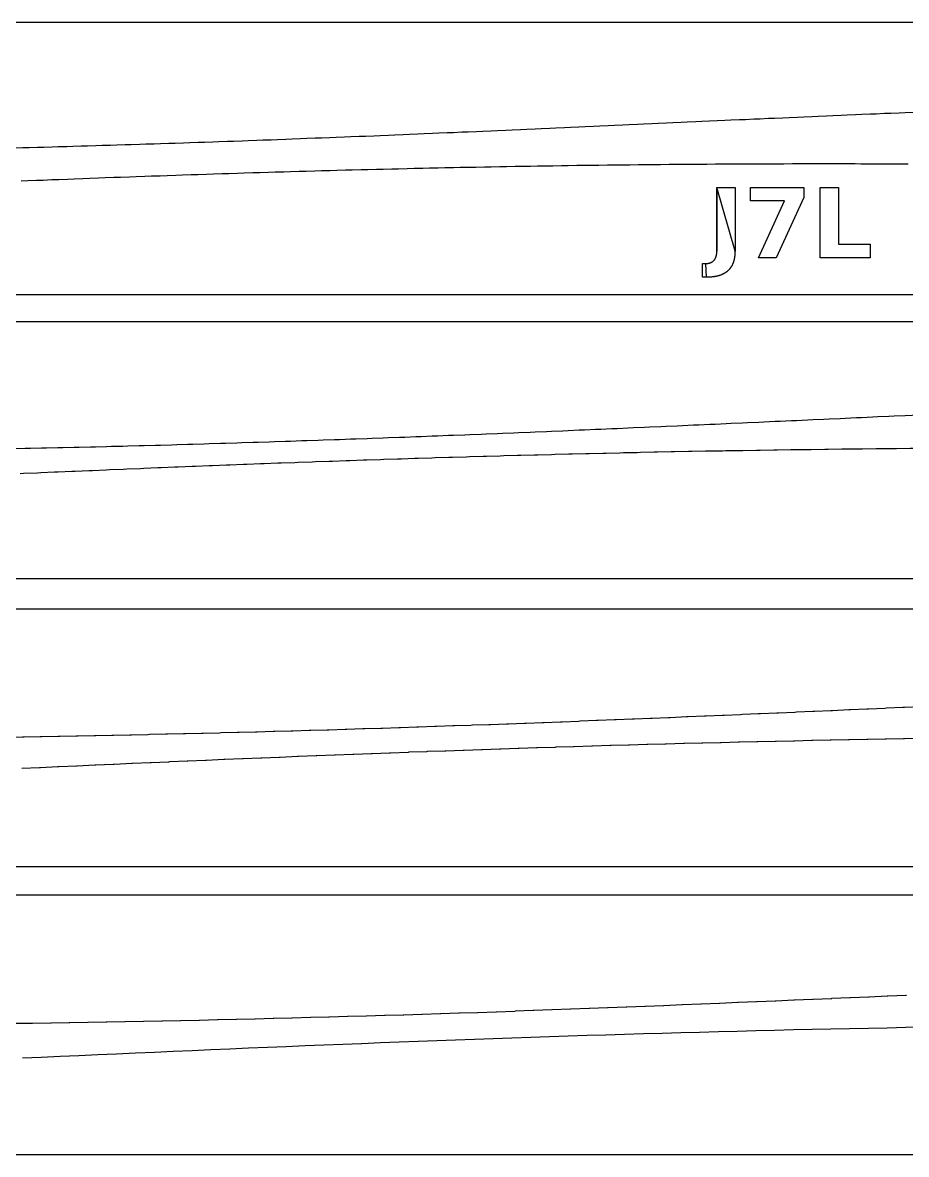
# Model space of a CAD drawing. Extents: x 27 to 271, y 44 to 138.
# Drawn here: x 80.66 to 119.34, y 43.66 to 93.19 of the extents above; entities that cross this region are included whole.
import ezdxf

# ---------------------------------------------------------------- set-up
doc = ezdxf.new("R2010")
doc.units = 0
doc.layers.add('jig_layer', color=7, linetype='CONTINUOUS')
doc.layers.add('jig_number_layer', color=7, linetype='CONTINUOUS')

msp = doc.modelspace()

# ---------------------------------------------------------------- linework, layer by layer
at = {"layer": 'jig_layer', "color": 7}
for points in [[(135.295888, 89.640836), (135.55439, 89.63584), (135.903586, 89.633865), (136.160691, 89.626837), (136.507787, 89.62283), (136.763486, 89.613827), (137.107989, 89.607816), (137.361687, 89.596837), (137.703286, 89.587834), (137.954687, 89.57584), (138.29229, 89.563845), (138.540789, 89.549847), (138.872889, 89.534861), (139.117189, 89.517871), (139.442088, 89.500882), (139.681088, 89.480872), (139.995789, 89.459875), (140.04929, 89.454879), (140.289288, 89.459875), (140.289288, 91.194878), (144.609289, 91.194878), (144.609289, 93.194877), (27.741191, 93.194877), (27.741191, 88.161878)], [(80.306788, 87.718871), (80.674588, 87.727874), (80.945488, 87.734873), (81.312089, 87.743876), (81.582988, 87.751863), (81.951988, 87.761854), (82.222989, 87.769841), (82.590888, 87.778872), (82.861887, 87.787875), (83.229789, 87.797865), (83.500889, 87.805852), (83.868887, 87.815843), (84.140088, 87.824846), (84.508089, 87.835852), (84.779287, 87.844855), (85.147288, 87.854846), (85.418388, 87.863849), (85.786488, 87.874855), (86.057588, 87.883858), (86.425789, 87.895853), (86.696889, 87.904856), (87.065189, 87.915862), (87.336387, 87.925853), (87.704687, 87.937847), (87.975988, 87.94685), (88.344288, 87.958845), (88.615588, 87.968835), (88.983987, 87.98083), (89.255388, 87.990821), (89.623889, 88.003859), (89.895386, 88.013822), (90.264087, 88.025816), (90.535687, 88.036823), (90.904489, 88.049833), (91.176088, 88.059824), (91.544888, 88.072834), (91.816589, 88.083841), (92.185487, 88.096851), (92.457188, 88.107858), (92.826188, 88.120869), (93.097988, 88.131875), (93.466988, 88.145873), (93.738886, 88.15688), (94.108087, 88.170878), (94.380087, 88.181885), (94.749389, 88.195883), (95.021487, 88.207878), (95.390987, 88.221876), (95.663187, 88.232883), (96.032788, 88.247869), (96.304989, 88.258875), (96.674689, 88.273861), (96.946988, 88.285856), (97.316688, 88.299854), (97.589089, 88.311848), (97.958789, 88.326863), (98.231187, 88.338829), (98.600788, 88.353815), (98.873189, 88.365837), (99.242586, 88.380823), (99.514889, 88.392846), (99.884286, 88.408848), (100.156388, 88.420843), (100.525588, 88.435829), (100.797589, 88.447823), (101.166687, 88.463825), (101.438687, 88.475819), (101.807687, 88.491821), (102.079487, 88.503816), (102.448287, 88.519818), (102.719988, 88.531812), (103.088688, 88.547814), (103.360291, 88.559809), (103.728887, 88.575811), (104.00039, 88.588821), (104.368786, 88.604823), (104.640185, 88.616818), (105.008491, 88.633807), (105.279788, 88.645802), (105.64799, 88.661804), (105.919188, 88.674814), (106.28709, 88.690816), (106.558187, 88.702811), (106.925991, 88.719801), (107.196989, 88.731795), (107.564586, 88.748785), (107.83539, 88.760779), (108.202885, 88.776781), (108.473686, 88.789792), (108.841088, 88.805794), (109.111689, 88.818804), (109.478987, 88.834806), (109.749587, 88.847817), (110.116691, 88.863819), (110.387288, 88.875813), (111.391285, 88.921818), (111.661586, 88.933813), (112.028089, 88.949815), (112.298189, 88.961809), (112.664686, 88.978799), (112.934688, 88.989805), (113.300888, 89.006795), (113.570789, 89.01879), (113.936986, 89.034792), (114.206889, 89.046786), (114.57309, 89.062788), (114.842888, 89.074783), (115.208789, 89.090785), (115.478391, 89.101791), (115.844089, 89.118781), (116.113687, 89.129788), (116.47919, 89.14579), (116.748588, 89.156796), (117.113888, 89.172798), (117.38319, 89.183805), (117.74849, 89.199807), (118.017685, 89.209798), (118.38279, 89.2258), (118.651985, 89.23579), (119.016887, 89.251792), (119.285789, 89.261783), (119.65049, 89.277785)], [(110.978899, 86.996196), (110.599003, 86.993092), (110.305099, 86.991963), (109.925702, 86.988491), (109.631697, 86.98708), (109.251902, 86.98327), (108.957999, 86.981577), (108.578201, 86.9774), (108.284196, 86.975425), (107.904497, 86.970909), (107.610495, 86.968651), (107.2307, 86.963797), (106.936802, 86.961257), (106.557098, 86.956121), (106.263101, 86.953298), (105.883298, 86.94788), (105.589203, 86.944888), (105.2093, 86.939187), (104.915202, 86.935885), (104.5353, 86.929789), (104.2411, 86.92629), (103.861102, 86.919883), (103.566903, 86.916073), (103.186902, 86.909385), (102.8926, 86.905377), (102.512498, 86.898265), (102.218199, 86.893975), (101.8381, 86.886468), (101.543699, 86.881981), (101.163498, 86.874191), (100.8692, 86.869394), (100.4889, 86.861407), (100.194598, 86.856299), (99.814298, 86.848001), (99.519898, 86.842695), (99.139598, 86.834088), (98.845099, 86.8285), (98.464697, 86.81961), (98.170198, 86.813796), (97.7898, 86.804595), (97.495199, 86.798499), (97.114699, 86.788904), (96.820098, 86.78261), (96.439598, 86.772704), (96.145, 86.7661), (95.7645, 86.755912), (95.469899, 86.748998), (95.089399, 86.738499), (94.794699, 86.7315), (94.413999, 86.720691), (94.120298, 86.713381), (93.739699, 86.702375), (93.4441, 86.694783), (93.0633, 86.683494), (92.768598, 86.675705), (92.3879, 86.664105), (92.093099, 86.656005), (91.712299, 86.644209), (91.4174, 86.635911), (91.036498, 86.623804), (90.741698, 86.615309), (90.360698, 86.602919), (90.065798, 86.594312), (89.6849, 86.581499), (89.390099, 86.572806), (89.009099, 86.559796), (88.714199, 86.550793), (88.333199, 86.537585), (88.038198, 86.528385), (87.657099, 86.514979), (87.362098, 86.505666), (86.980897, 86.491978), (86.685899, 86.482467), (86.304699, 86.468553), (86.0095, 86.458845), (85.628299, 86.444649), (85.332999, 86.434856), (84.951598, 86.42035), (84.656199, 86.410359), (84.274598, 86.395655), (83.9791, 86.385467), (83.597499, 86.370453), (83.3021, 86.360152), (82.9204, 86.34494), (82.624797, 86.334441), (82.243097, 86.319032), (81.947498, 86.308336), (81.565699, 86.292729), (81.269998, 86.281835), (80.887999, 86.266144), (80.592199, 86.255052)], [(111.272501, 86.997198), (110.978899, 86.996069)], [(111.652502, 86.999896), (111.272501, 86.997074)], [(111.946495, 87.000593), (111.652502, 87.000029)], [(112.325497, 87.003), (111.946495, 87.00046)], [(112.619499, 87.003398), (112.325497, 87.003116)], [(113.293502, 87.005699), (112.9995, 87.005498), (112.619499, 87.003523)], [(119.415495, 86.999552), (119.1255, 87.001527), (118.733502, 87.002656), (118.449499, 87.00435), (118.388503, 87.004558), (118.041496, 87.005123), (117.7745, 87.006534), (117.715501, 87.006723), (117.3505, 87.006921), (117.098501, 87.008049), (117.041498, 87.008326), (116.661497, 87.008224), (116.367495, 87.009353), (115.987503, 87.008789), (115.694502, 87.009636), (115.314501, 87.008789), (115.020499, 87.009353), (114.640498, 87.008224), (114.346496, 87.008507), (113.9675, 87.007096), (113.673501, 87.00711), (113.293502, 87.005416)], [(27.122401, 81.293989), (150.656502, 81.293989), (150.656502, 86.299389)], [(157.391631, 80.096554), (27.19053, 80.096554), (27.19053, 75.118956)], [(80.289527, 74.554861), (80.779329, 74.565557), (81.000727, 74.569565), (81.490628, 74.580572), (81.712029, 74.584777), (82.202028, 74.596291), (82.423528, 74.600694), (82.913528, 74.612604), (83.135027, 74.617091), (83.625227, 74.629481), (83.846628, 74.634194), (84.336927, 74.646979), (84.558327, 74.651974), (85.048527, 74.665069), (85.269928, 74.670262), (85.760227, 74.683752), (85.981828, 74.689058), (86.472127, 74.702943), (86.692929, 74.708334), (87.183327, 74.722642), (87.405529, 74.728343), (87.896028, 74.742934), (88.117629, 74.74872), (88.608027, 74.763734), (88.829628, 74.769745), (89.320229, 74.785042), (89.541929, 74.791251), (90.032628, 74.806942), (90.254226, 74.813236), (90.745028, 74.829351), (90.966727, 74.835729), (91.457427, 74.852126), (91.679127, 74.85873), (92.169827, 74.875522), (92.391628, 74.882211), (92.882328, 74.899313), (93.104228, 74.906228), (93.595026, 74.923528), (93.816828, 74.930527), (94.307827, 74.948223), (94.529727, 74.955335), (95.020728, 74.97334), (95.242628, 74.980537), (95.733828, 74.998825), (95.955826, 75.006247), (96.447127, 75.024846), (96.669228, 75.032438), (97.160726, 75.051347), (97.382928, 75.059051), (97.874528, 75.078242), (98.096629, 75.086032), (98.588328, 75.105533), (98.810527, 75.113435), (99.302327, 75.133332), (99.524526, 75.141319), (100.016429, 75.161413), (100.238727, 75.169626), (100.730829, 75.189918), (100.953229, 75.198215), (101.445427, 75.218704), (101.667928, 75.227115), (102.160228, 75.24783), (102.382828, 75.256296), (102.875427, 75.277096), (103.09803, 75.285789), (103.590731, 75.306786), (103.813429, 75.315478), (104.306229, 75.336673), (104.52893, 75.345563), (105.021829, 75.366956), (105.244626, 75.375959), (105.73753, 75.397549), (105.960229, 75.406636), (106.453028, 75.428452), (106.675628, 75.437539), (107.16823, 75.459468), (107.39083, 75.468669), (107.883226, 75.490569), (108.105629, 75.499882), (108.597929, 75.521783), (108.820229, 75.531181), (109.312326, 75.553279), (109.53463, 75.56279), (110.026631, 75.585001), (110.248728, 75.594596), (110.740529, 75.616892), (110.962626, 75.626487), (111.45413, 75.648896), (111.676129, 75.658604), (112.167526, 75.681097), (112.389531, 75.690806), (112.880628, 75.713299), (113.10243, 75.723007), (113.593527, 75.745613), (113.815227, 75.755406), (114.306127, 75.777899), (114.52783, 75.787693), (115.018326, 75.810299), (115.239927, 75.820092), (115.73033, 75.842698), (115.951728, 75.852491), (116.44183, 75.874984), (116.663227, 75.88489), (117.153326, 75.907383), (117.37463, 75.917289), (117.864427, 75.939782), (118.085627, 75.949688), (118.575325, 75.971984), (118.796528, 75.981974), (119.286028, 76.004185), (120.217325, 76.046078)], [(107.551804, 74.373491), (106.952305, 74.359888), (106.804008, 74.357066), (106.204303, 74.343096), (106.056007, 74.340189), (105.456304, 74.325598), (105.307903, 74.322494), (104.708108, 74.307395), (104.559701, 74.304206), (103.959804, 74.288599), (103.8114, 74.285297), (103.211607, 74.269182), (103.063305, 74.26571), (102.463304, 74.2492), (102.314906, 74.245588), (101.714805, 74.228598), (101.566904, 74.224986), (100.966905, 74.207601), (100.818005, 74.203791), (100.217805, 74.185898), (100.069306, 74.182003), (99.469205, 74.163715), (99.320804, 74.159623), (98.720405, 74.14094), (98.571905, 74.136735), (97.971404, 74.117628), (97.822904, 74.113339), (97.222406, 74.093724), (97.073805, 74.089463), (96.473405, 74.069368), (96.324905, 74.064966), (95.724305, 74.044364), (95.575806, 74.039876), (94.975206, 74.018964), (94.826605, 74.014363), (94.225906, 73.993168), (94.077305, 73.988455), (93.476504, 73.966865), (93.327906, 73.962068), (92.727004, 73.940054), (92.578304, 73.935256), (91.977306, 73.912848), (91.828504, 73.907853), (91.227303, 73.885049), (91.078504, 73.880054), (90.477004, 73.856855), (90.328104, 73.851747), (89.726603, 73.828238), (89.577706, 73.822932), (88.976005, 73.799028), (88.827204, 73.793722), (88.225404, 73.769423), (88.076504, 73.764032), (87.474606, 73.739422), (87.325705, 73.734032), (86.723505, 73.70914), (86.574506, 73.703552), (85.972204, 73.678547), (85.823205, 73.672846), (85.220706, 73.647644), (85.071605, 73.64183), (84.468803, 73.616458), (84.319604, 73.610644), (83.716704, 73.584962), (83.567504, 73.579064), (82.964404, 73.553071), (82.815204, 73.547173), (82.212005, 73.520982), (82.062805, 73.514971), (81.459603, 73.48847), (81.310404, 73.482374), (80.707303, 73.455789), (80.558205, 73.44958)], [(109.047308, 74.40449), (108.447803, 74.39179), (108.299608, 74.38925), (107.700106, 74.376212), (107.551804, 74.37339)], [(111.289905, 74.446389), (110.690705, 74.435298), (110.542507, 74.43304), (109.943209, 74.421384), (109.794906, 74.419126), (109.195608, 74.406906), (109.047308, 74.404366)], [(115.772102, 74.512689), (115.173503, 74.504589), (115.025404, 74.503178), (114.426706, 74.494683), (114.278608, 74.49299), (113.679707, 74.484071), (113.531608, 74.482378), (112.932704, 74.472867), (112.784506, 74.471174), (112.185408, 74.460986), (112.037204, 74.45901), (111.438109, 74.448483), (111.289905, 74.446508)], [(117.265506, 74.529791), (116.666907, 74.522679), (116.518809, 74.521551), (115.920201, 74.513987), (115.772102, 74.512576)], [(118.759108, 74.54419), (118.160303, 74.538179), (118.012303, 74.537332), (117.413608, 74.530785), (117.265506, 74.529656)], [(120.251607, 74.555793), (119.653603, 74.550882), (119.5056, 74.550317), (118.907207, 74.544899), (118.759108, 74.544334)], [(37.578707, 72.065489), (37.009304, 72.080588), (36.869206, 72.082281), (36.303006, 72.10119), (36.164006, 72.10373), (35.602108, 72.126788), (35.464307, 72.1304), (34.907406, 72.157889), (34.771203, 72.162489), (34.220906, 72.194786), (34.086907, 72.200685), (33.545707, 72.238091), (33.414609, 72.245203), (32.885408, 72.288086), (32.758307, 72.296496), (32.245805, 72.345089), (32.124207, 72.354883), (31.727405, 72.398887), (31.487406, 72.394992), (31.487406, 70.868088), (27.167447, 70.868088), (27.167447, 68.868083), (164.035607, 68.868083), (164.035607, 73.817889)], [(161.830856, 64.382816), (162.489557, 64.350318), (162.558657, 64.34806), (163.209554, 64.309816), (163.277556, 64.306825), (163.917655, 64.262618), (163.984254, 64.259005), (164.610172, 64.208219), (164.674637, 64.204014), (165.280814, 64.146523), (165.342533, 64.141527), (165.922641, 64.077124), (165.980793, 64.071423), (166.031333, 64.064932), (166.271346, 64.068516), (166.271346, 65.530329), (170.591347, 65.530329), (170.591347, 67.53033), (27.057154, 67.53033), (27.057154, 62.60833)], [(106.640255, 62.69362), (107.352253, 62.72272), (107.427756, 62.725542), (108.140051, 62.754922), (108.215656, 62.757744), (108.928055, 62.787425), (109.003651, 62.790247), (109.716254, 62.820121), (109.791954, 62.823027), (110.504952, 62.853121), (110.580655, 62.856112), (111.293752, 62.886516), (111.369455, 62.889423), (112.082857, 62.920216), (112.158554, 62.923208), (112.871956, 62.954213), (112.947653, 62.957317), (113.661153, 62.988616), (113.736857, 62.99172), (114.450252, 63.023216), (114.525851, 63.026321), (115.238953, 63.057915), (115.314552, 63.061104), (116.027355, 63.092821), (116.102951, 63.095925), (116.815455, 63.127723), (116.891051, 63.130912), (117.603355, 63.162919), (117.678956, 63.166108), (118.390952, 63.198425), (118.466551, 63.201614), (119.178352, 63.234022), (119.253855, 63.237211), (119.965256, 63.269723)], [(96.417754, 62.323122), (97.128053, 62.34632), (97.203452, 62.348578), (97.913653, 62.372313), (97.989051, 62.374571), (98.699354, 62.398814), (98.774752, 62.401071), (99.485055, 62.425935), (99.560453, 62.428193), (100.270953, 62.453311), (100.346355, 62.455851)], [(100.346355, 62.455718), (101.057052, 62.481231), (101.132454, 62.483771)], [(101.132454, 62.483616), (101.843253, 62.509721), (101.918654, 62.512261)], [(101.918654, 62.51212), (102.629552, 62.538621), (102.705052, 62.541161), (103.416255, 62.568113), (103.491755, 62.570653), (104.203153, 62.598), (104.278656, 62.600823)], [(104.278656, 62.600718), (104.990155, 62.628517), (105.065757, 62.631057), (105.777453, 62.659511), (105.852956, 62.662051), (106.564755, 62.690911), (106.640255, 62.693733)], [(78.374754, 61.907324), (79.082855, 61.917427), (79.158053, 61.918274), (79.866355, 61.928914), (79.941553, 61.92976), (80.649953, 61.941106), (80.725154, 61.941952), (81.433755, 61.953918), (81.508953, 61.955047)], [(81.508953, 61.95492), (82.217554, 61.967423), (82.292754, 61.968552), (83.001454, 61.981731), (83.076754, 61.98286), (83.785555, 61.996633), (83.860753, 61.997762), (84.569754, 62.012211), (84.644952, 62.01334), (85.353954, 62.028383), (85.429254, 62.029794), (86.138252, 62.045203), (86.213453, 62.046614), (86.922554, 62.062616), (86.997853, 62.064027), (87.707154, 62.080622), (87.782454, 62.082033), (88.491754, 62.099418), (88.567054, 62.100829), (89.276552, 62.118807), (89.351855, 62.1205), (90.061353, 62.138929), (90.136653, 62.140623), (90.846154, 62.159644), (90.921355, 62.161338), (91.631053, 62.180924), (91.706353, 62.182617)], [(91.706353, 62.182722), (92.416054, 62.202816), (92.491154, 62.204791), (93.200852, 62.225309), (93.276352, 62.227285), (93.986254, 62.248395), (94.061653, 62.25037), (94.771354, 62.271989), (94.846752, 62.273964)], [(94.846752, 62.274119), (95.556753, 62.296217), (95.632154, 62.298193)], [(95.632154, 62.298317), (96.342454, 62.321008), (96.417754, 62.322983)], [(105.567627, 61.526775), (104.803025, 61.503464), (104.764225, 61.502335), (103.999326, 61.478572), (103.960526, 61.477443), (103.195428, 61.453059), (103.156628, 61.45193), (102.391424, 61.426953), (102.352625, 61.425824), (101.587526, 61.400142), (101.548726, 61.399013), (100.783525, 61.372851), (100.744726, 61.371722), (99.979525, 61.345052), (99.940725, 61.343923), (99.175324, 61.316774), (99.136525, 61.315645), (98.370923, 61.288072), (98.332123, 61.28666)], [(106.371226, 61.550581), (105.606427, 61.527777), (105.567627, 61.526648)], [(107.174625, 61.573776), (106.410026, 61.551565), (106.371226, 61.550437)], [(112.796026, 61.718678), (112.031822, 61.700785), (111.993121, 61.699938), (111.228926, 61.681481), (111.190227, 61.680634), (110.425924, 61.661387), (110.387223, 61.66054), (109.622824, 61.6407), (109.584126, 61.639853), (108.81982, 61.619307), (108.781026, 61.618461), (108.016525, 61.597294), (107.977824, 61.596447), (107.213222, 61.574801), (107.174625, 61.573672)], [(113.598624, 61.736675), (112.834719, 61.719375), (112.796026, 61.71881)], [(114.40112, 61.754074), (113.637325, 61.737366), (113.598624, 61.736802)], [(115.203726, 61.77088), (114.439824, 61.754765), (114.40112, 61.754201)], [(120.016626, 61.857475), (119.253423, 61.845283), (119.214827, 61.844718), (118.451421, 61.831877), (118.412726, 61.831313), (117.649425, 61.817879), (117.610726, 61.817314), (116.847123, 61.803175), (116.808422, 61.802611), (116.044819, 61.787681), (116.006126, 61.787117), (115.242425, 61.771594), (115.203726, 61.77103)], [(36.968227, 59.323675), (36.252325, 59.352978), (36.216328, 59.353825), (35.506725, 59.388877), (35.471125, 59.390006), (34.769992, 59.431176), (34.735005, 59.432587), (34.045387, 59.480376), (34.011148, 59.482352), (33.336806, 59.536877), (33.303633, 59.539135), (32.650605, 59.600972), (32.618855, 59.603512), (31.993916, 59.672976), (31.963992, 59.675883), (31.784028, 59.699194), (31.544034, 59.695582), (31.544034, 58.263795), (27.224015, 58.263795), (27.224015, 56.263791), (174.092227, 56.263791), (174.092227, 61.171895)], [(95.112724, 61.166476), (94.346226, 61.136476), (94.307324, 61.135065), (93.540625, 61.104568), (93.501724, 61.103157), (92.734926, 61.07227), (92.696123, 61.070859), (91.929125, 61.03947), (91.890223, 61.038059), (91.122923, 61.006371), (91.084025, 61.00496), (90.316626, 60.972973), (90.277724, 60.971562), (89.510023, 60.939375), (89.471026, 60.937964), (88.702924, 60.905375), (88.664026, 60.903964), (87.895724, 60.871071), (87.856723, 60.86966), (87.088325, 60.836471), (87.049325, 60.83506), (86.280825, 60.801472), (86.241825, 60.799779), (85.473224, 60.766172), (85.434224, 60.764479), (84.665724, 60.730573), (84.626825, 60.729161), (83.858625, 60.69497), (83.819723, 60.693277), (83.051924, 60.65917), (83.013025, 60.657477), (82.245426, 60.623269), (82.206524, 60.621576), (81.439125, 60.587167), (81.400224, 60.585474), (80.633226, 60.550766)], [(95.917924, 61.197281), (95.151524, 61.167777), (95.112724, 61.166366)], [(96.722923, 61.227676), (95.956826, 61.198576), (95.917924, 61.197165)], [(97.527624, 61.257479), (96.761825, 61.228977), (96.722923, 61.227566)], [(98.332123, 61.286776), (97.566424, 61.25878), (97.527624, 61.257369)], [(170.970583, 51.621907), (171.215236, 51.590213), (171.455241, 51.593882), (171.455241, 53.010609), (175.77525, 53.010609), (175.77525, 55.010605), (27.241039, 55.010605), (27.241039, 50.109506)], [(116.07034, 50.492905), (116.86654, 50.527929), (116.887142, 50.527929)], [(116.887142, 50.528719), (117.68324, 50.563912), (117.70373, 50.563912)], [(117.703738, 50.564702), (118.499537, 50.600008), (118.520055, 50.600008)], [(118.520041, 50.600911), (119.315442, 50.636217), (119.335931, 50.636217)], [(103.842541, 49.999411), (104.635641, 50.028395), (104.656131, 50.028395)], [(104.656139, 50.029101), (105.449441, 50.058706), (105.470043, 50.058706)], [(105.470037, 50.059412), (106.26364, 50.089412), (106.28413, 50.089412)], [(106.284138, 50.090117), (107.078041, 50.12071), (107.09853, 50.12071)], [(107.098541, 50.121416), (107.892542, 50.152517), (107.913145, 50.152517)], [(107.913142, 50.153194), (108.707341, 50.184803), (108.72783, 50.184803)], [(108.727841, 50.185509), (109.522141, 50.217597), (109.542631, 50.217597)], [(109.542639, 50.218303), (110.33714, 50.250815), (110.357742, 50.250815)], [(110.357742, 50.251605), (111.152539, 50.284427), (111.173029, 50.284427)], [(111.17304, 50.285105), (111.968037, 50.318209), (111.988527, 50.318209)], [(111.988538, 50.319028), (112.78384, 50.352415), (112.804442, 50.352415)], [(112.804442, 50.35312), (113.600038, 50.386818), (113.62064, 50.386818)], [(113.62064, 50.387608), (114.416439, 50.421503), (114.437041, 50.421503)], [(114.437041, 50.422321), (115.233038, 50.456611), (115.25364, 50.456611)], [(115.25364, 50.457401), (116.049738, 50.492115), (116.07034, 50.492115)], [(86.778939, 49.508401), (87.570141, 49.525052), (87.59063, 49.525052), (88.38184, 49.542268), (88.402329, 49.542268)], [(88.402341, 49.543114), (89.193641, 49.560894), (89.214046, 49.561177)], [(89.21404, 49.561402), (90.005541, 49.580029), (90.02603, 49.580311), (90.817641, 49.599502), (90.83813, 49.599785)], [(90.838139, 49.60001), (91.62984, 49.619766), (91.650244, 49.619766), (92.442041, 49.640368), (92.462531, 49.64065)], [(92.462539, 49.641412), (93.25424, 49.662579), (93.274729, 49.662579), (94.066541, 49.68431), (94.08703, 49.68431), (94.879039, 49.706606), (94.899443, 49.706606), (95.691441, 49.729466), (95.71193, 49.729466), (96.504139, 49.75289), (96.524628, 49.75289), (97.316739, 49.777161), (97.337228, 49.777161), (98.129539, 49.801715), (98.150028, 49.801715), (98.942641, 49.827115), (98.96313, 49.827115), (99.755729, 49.852797), (99.776218, 49.852797), (100.568816, 49.879326), (100.589306, 49.879326), (101.381907, 49.906419), (101.402396, 49.906419), (102.195097, 49.934077), (102.215586, 49.934077)], [(102.21564, 49.941612), (103.008441, 49.969552), (103.028931, 49.969552), (103.822029, 49.998085), (103.842518, 49.998085)], [(80.289648, 49.398221), (81.079941, 49.40951), (81.100346, 49.409736), (81.89074, 49.421872), (81.91123, 49.422069), (82.70174, 49.434769), (82.722229, 49.434769), (83.512939, 49.448034), (83.533344, 49.448259), (84.324139, 49.462371), (84.344544, 49.462625), (85.135441, 49.4773), (85.15593, 49.477582), (85.946942, 49.493105), (85.967432, 49.493105), (86.75854, 49.509191), (86.778945, 49.509445)], [(112.750631, 49.068134), (111.929934, 49.047532), (111.109133, 49.026083), (110.288431, 49.00407), (109.467534, 48.981492), (108.646527, 48.95835), (107.82543, 48.934643)], [(115.212128, 49.125821), (114.391832, 49.107194), (113.571333, 49.088003), (112.750631, 49.067965)], [(117.672733, 49.177721), (116.852533, 49.16107), (116.032334, 49.143855), (115.212128, 49.126075)], [(122.591031, 49.262755), (121.77163, 49.250337), (120.952034, 49.237355), (120.135726, 49.223526), (120.13234, 49.223582), (119.312625, 49.208907), (118.492724, 49.193667), (117.672731, 49.17758)], [(102.075031, 48.750663), (101.25333, 48.722073), (100.431431, 48.693061), (99.609329, 48.663512), (98.787131, 48.633427), (97.964631, 48.60275), (97.14193, 48.571593), (96.318931, 48.539927), (95.49923, 48.507839), (95.495844, 48.507754), (94.672545, 48.474988), (93.849145, 48.44177), (93.025448, 48.408129), (92.201546, 48.374122), (91.377448, 48.339832), (90.553043, 48.305288), (89.728246, 48.270433), (88.903243, 48.235268), (88.078045, 48.199708), (87.252745, 48.16381), (86.427344, 48.127601), (85.602143, 48.091137), (84.777244, 48.054533), (83.952647, 48.017901), (83.128344, 47.981099), (82.304348, 47.9441), (81.480646, 47.906818), (80.657246, 47.869367)], [(102.896729, 48.778772), (102.075031, 48.75055)], [(107.82543, 48.934417), (107.004228, 48.909864), (106.183134, 48.884746), (105.361734, 48.859064), (104.540132, 48.832817), (103.718332, 48.806006), (102.896729, 48.778631)], [(27.014259, 43.663381), (176.924933, 43.663381)]]:
    msp.add_lwpolyline(points, dxfattribs=at)
at = {"layer": 'jig_number_layer', "color": 7}
for points in [[(111.042557, 85.982965), (111.83837, 85.982965), (111.83837, 83.196573), (111.042557, 85.982965), (111.042557, 85.982965), (111.042557, 85.982965), (111.042557, 85.982965)], [(111.042557, 83.196573), (111.042557, 85.982965), (111.042557, 85.982965), (111.042557, 83.196573), (111.042557, 83.196573), (111.042557, 83.196573), (111.042557, 83.196573)], [(112.51637, 85.982965), (114.841807, 85.982965), (114.841807, 85.534412), (113.638782, 82.896851), (112.863627, 82.896851), (114.002577, 85.397989), (112.51637, 85.397989), (112.51637, 85.982965), (112.51637, 85.982965), (112.51637, 85.982965), (112.51637, 85.982965), (112.51637, 85.982965), (112.51637, 85.982965)], [(115.565278, 85.982965), (116.361094, 85.982965), (116.361094, 83.498362), (117.758424, 83.498362), (117.758424, 82.896851), (115.565278, 82.896851), (115.565278, 85.982965), (115.565278, 85.982965), (115.565278, 85.982965), (115.565278, 85.982965), (115.565278, 85.982965), (115.565278, 85.982965)], [(110.577466, 82.049354), (110.416238, 82.049354), (110.416238, 82.650871), (110.540258, 82.650871), (110.577466, 82.049354), (110.577466, 82.049354), (110.577466, 82.049354), (110.577466, 82.049354)]]:
    msp.add_lwpolyline(points, close=True, dxfattribs=at)
for points, knots in [([(110.540258, 82.650871), (110.545922, 82.651154), (110.557251, 82.651718), (110.574242, 82.652628), (110.591211, 82.65366), (110.608151, 82.654885), (110.625055, 82.65636), (110.641919, 82.65814), (110.658727, 82.660328), (110.675456, 82.663003), (110.691396, 82.666081), (110.706537, 82.669506), (110.720874, 82.673239), (110.735089, 82.677442), (110.749173, 82.682094), (110.763105, 82.687211), (110.776863, 82.692787), (110.790419, 82.698842), (110.803747, 82.705384), (110.816544, 82.712249), (110.828812, 82.719397), (110.840545, 82.726803), (110.852024, 82.734597), (110.863223, 82.742786), (110.874116, 82.751379), (110.884705, 82.760336), (110.894961, 82.769665), (110.904883, 82.779341), (110.914567, 82.789465), (110.923954, 82.800065), (110.933057, 82.811102), (110.941762, 82.822461), (110.950061, 82.834126), (110.957976, 82.846058), (110.965494, 82.858247), (110.972611, 82.870676), (110.979345, 82.883323), (110.985893, 82.896645), (110.992251, 82.910626), (110.998345, 82.925281), (111.00397, 82.940121), (111.009131, 82.955125), (111.013852, 82.970269), (111.018132, 82.985538), (111.021973, 83.000914), (111.025379, 83.016385), (111.02853, 83.032761), (111.031363, 83.050047), (111.033835, 83.068236), (111.035855, 83.086489), (111.037624, 83.104775), (111.038939, 83.123106), (111.040034, 83.141458), (111.041035, 83.159829), (111.041762, 83.178227), (111.042292, 83.190492), (111.042557, 83.196624)], [0, 0, 0, 0, 0.017013, 0.034029, 0.051045, 0.068014, 0.084981, 0.101946, 0.118884, 0.135824, 0.152763, 0.167579, 0.182388, 0.197199, 0.21204, 0.226877, 0.241719, 0.256564, 0.271408, 0.28625, 0.300122, 0.313994, 0.327868, 0.341739, 0.355608, 0.36948, 0.383337, 0.397192, 0.411051, 0.425355, 0.439661, 0.453962, 0.468278, 0.482599, 0.496912, 0.511232, 0.52556, 0.539888, 0.555757, 0.571628, 0.587495, 0.603361, 0.61922, 0.63508, 0.650925, 0.666761, 0.682598, 0.700949, 0.719303, 0.737658, 0.756041, 0.774414, 0.792787, 0.811195, 0.829608, 0.848023, 0.848023, 0.848023, 0.848023]), ([(111.83837, 83.196573), (111.837788, 83.183438), (111.836624, 83.157165), (111.834576, 83.11777), (111.832267, 83.078424), (111.82951, 83.039141), (111.826176, 82.999938), (111.822075, 82.960827), (111.817043, 82.921845), (111.810967, 82.883035), (111.80401, 82.846142), (111.796211, 82.811202), (111.787784, 82.778201), (111.778314, 82.745459), (111.767779, 82.713021), (111.756189, 82.680922), (111.743512, 82.64923), (111.729758, 82.617983), (111.714889, 82.587244), (111.699319, 82.557807), (111.683126, 82.529686), (111.666413, 82.502863), (111.648775, 82.476651), (111.630225, 82.451085), (111.610779, 82.426203), (111.590451, 82.402056), (111.569257, 82.378689), (111.547213, 82.356144), (111.524113, 82.334253), (111.499939, 82.313107), (111.474752, 82.292712), (111.448803, 82.273263), (111.422152, 82.25476), (111.394863, 82.237183), (111.36699, 82.220528), (111.338577, 82.204794), (111.309678, 82.189945), (111.279054, 82.175377), (111.246679, 82.161209), (111.212541, 82.147565), (111.178002, 82.135001), (111.143105, 82.123504), (111.107896, 82.113032), (111.072423, 82.103556), (111.036715, 82.095067), (111.000812, 82.08753), (110.96261, 82.080513), (110.9221, 82.074209), (110.879306, 82.068663), (110.836382, 82.064091), (110.793364, 82.060361), (110.750279, 82.057321), (110.707133, 82.054848), (110.66394, 82.052795), (110.62071, 82.051002), (110.591887, 82.049907), (110.577475, 82.04936)], [0, 0, 0, 0, 0.039446, 0.078894, 0.118344, 0.157687, 0.197028, 0.236372, 0.275653, 0.314932, 0.354206, 0.38826, 0.422315, 0.456371, 0.490493, 0.524613, 0.558735, 0.592873, 0.627014, 0.661152, 0.692752, 0.724347, 0.755942, 0.787515, 0.819087, 0.850661, 0.882184, 0.913709, 0.945232, 0.977633, 1.010035, 1.042438, 1.074896, 1.107348, 1.139799, 1.172286, 1.204769, 1.237254, 1.27401, 1.310768, 1.347525, 1.384251, 1.420979, 1.457709, 1.49439, 1.531072, 1.567755, 1.6109, 1.654049, 1.697199, 1.740391, 1.783581, 1.82677, 1.870038, 1.913304, 1.956571, 1.956571, 1.956571, 1.956571])]:
    msp.add_open_spline(points, degree=3, knots=knots, dxfattribs=at)

doc.saveas('drawing.dxf')
